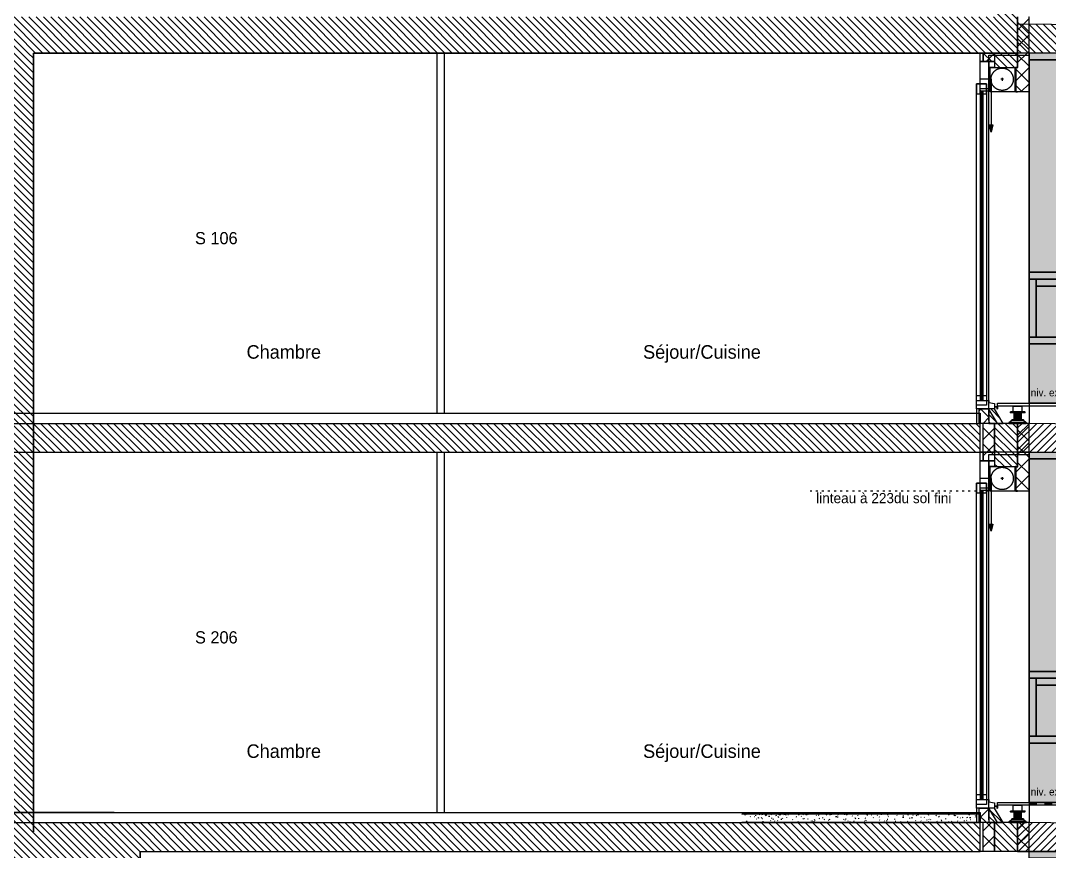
# Model space of a CAD drawing. Header units: centimetres. Extents: x -35664 to 50682, y -23001 to 23705.
# Drawn here: x 46919 to 47633, y -15241 to -14664 of the extents above; entities that cross this region are included whole.
import ezdxf

# ---------------------------------------------------------------- set-up
doc = ezdxf.new("R2010")
doc.units = ezdxf.units.CM
for name, pattern in [('Style de ligne -20', [0.166667, 0.055556, -0.111111]), ('VW-01', [0.41656, 0.20828, -0.20828]), ('VW-02', [0.69435, 0.48607, -0.20828])]:
    doc.linetypes.add(name, pattern=pattern)
doc.layers.add('B BATI-murs', color=252, linetype='Continuous', lineweight=35)
for name, color, linetype in [('B BATI-murs_Hatch', 252, 'Continuous'), ('B GÈnÈral_Hatch', 252, 'Continuous'), ('B Général', 252, 'Continuous'), ('C ANNOTATIONS-prestations', 252, 'Continuous'), ('C ANNOTATIONS-texte', 252, 'Continuous'), ('GÈnÈral_Hatch', 252, 'Continuous'), ('Général', 252, 'Continuous'), ('prlm-Coupe', 252, 'Continuous')]:
    doc.layers.add(name, color=color, linetype=linetype)
doc.styles.add('Eurostile', font='Eurosti.TTF')
doc.styles.add('Eurostile (italic)', font='Eurostib.TTF')
pattern_1 = [(45, (0, 0), (-5.6568542, 5.6568542), []), (135, (0, 0), (5.6568542, 5.6568542), [])]
pattern_2 = [(45, (0, 0), (2.4253472, -2.6458333), [])]
pattern_3 = [(225, (0, 0), (5.6568542, -5.6568542), []), (315, (0, 0), (-5.6568542, -5.6568542), [])]
pattern_4 = [(-135, (0, 0), (5.6568542, -5.6568542), []), (-45, (0, 0), (-5.6568542, -5.6568542), [])]

# ---------------------------------------------------------------- blocks, each defined once
blk = doc.blocks.new('B 90.Groupe-351-1')
at = {"layer": 'B Général', "linetype": 'VW-01', "ltscale": 25.4}
for p, q in [((16238.7, 4917.39), (16238.7, 5481.77)), ((16368.86, 4917.39), (16368.86, 5481.77)), ((16541.92, 4917.39), (16541.92, 5481.77)), ((16675.87, 4917.39), (16675.87, 5481.77)), ((16808.7, 4917.39), (16808.7, 5481.77))]:
    blk.add_line(p, q, dxfattribs=at)
blk = doc.blocks.new('B 90.PF 220 Coupe')
at = {"layer": 'B GÈnÈral_Hatch', "linetype": 'Continuous'}
h = blk.add_hatch(dxfattribs=at)
h.set_pattern_fill('02_ISOLANT', color=256, style=0, pattern_type=2)
h.set_pattern_definition(pattern_1)
h.paths.add_polyline_path([(-116.7, 17), (-89.7, 17), (-89.7, 8), (-106.7, 8), (-106.7, 9), (-116.7, 9)])
for points in [[(-89.7, 9), (-89.8, 9), (-89.8, 7.6), (-106.6, 7.6), (-106.6, 9.1), (-116.7, 9.1), (-116.7, 9), (-106.7, 9), (-106.7, 7.5), (-89.7, 7.5)], [(-66.85, -8.15), (-61.85, -9.49), (-66.85, -10.83)], [(-90.4, -15.1), (124.33, -15.1), (124.33, -15.6), (-90.4, -15.6)], [(-90.4, -17.1), (124.33, -17.1), (124.33, -16.6), (-90.4, -16.6)]]:
    blk.add_hatch(color=250, dxfattribs=at).paths.add_polyline_path(points)
at = {"layer": 'B GÈnÈral_Hatch', "linetype": 'Continuous', "lineweight": 18}
h = blk.add_hatch(dxfattribs=at)
h.set_pattern_fill('50_BETON', color=256, style=0, pattern_type=2)
h.set_pattern_definition(pattern_2)
h.paths.add_polyline_path([(-116.7, -7), (-106.7, -7), (-106.7, 9), (-116.7, 9)])
at = {"layer": 'B GÈnÈral_Hatch', "linetype": 'Continuous'}
h = blk.add_hatch(dxfattribs=at)
h.set_pattern_fill('02_ISOLANT', color=256, style=0, pattern_type=2)
h.set_pattern_definition(pattern_1)
h.paths.add_polyline_path([(-116.7, -15), (-116.7, -7), (-110.7, -7), (-110.7, -15)])
at = {"layer": 'B GÈnÈral_Hatch', "linetype": 'Continuous', "lineweight": 18}
h = blk.add_hatch(dxfattribs=at)
h.set_pattern_fill('50_BETON', color=256, style=0, pattern_type=2)
h.set_pattern_definition(pattern_2)
h.paths.add_polyline_path([(140.3, -11), (140.3, -1), (130.3, -7), (130.3, -11)])
at = {"layer": 'GÈnÈral_Hatch', "linetype": 'Continuous'}
h = blk.add_hatch(dxfattribs=at)
h.set_pattern_fill('02_ISOLANT', color=256, style=0, pattern_type=2)
h.set_pattern_definition(pattern_1)
h.paths.add_polyline_path([(130.3, -11), (140.3, -11), (140.3, -17.6), (130.3, -17.6)])
at = {"layer": 'B Général', "linetype": 'Continuous'}
for p, q in [((-110.7, -7), (-110.7, -17)), ((104.64, -11), (-101.87, -11)), ((-98.55, -9.49), (-61.85, -9.49))]:
    blk.add_line(p, q, dxfattribs=at)
at = {"layer": 'B Général', "linetype": 'VW-02', "ltscale": 25.4}
for p, q in [((-99.45, -1.75), (-97.45, -1.75)), ((-98.45, -0.75), (-98.45, -2.75))]:
    blk.add_line(p, q, dxfattribs=at)
at = {"layer": 'B Général', "linetype": 'Continuous', "flags": 128}
for points in [[(-116.7, 17), (-89.7, 17), (-89.7, 8), (-106.7, 8), (-106.7, 9), (-116.7, 9)], [(-116.7, -7), (-106.7, -7), (-106.7, 9), (-116.7, 9)]]:
    blk.add_lwpolyline(points, dxfattribs=at)
for points in [[(-115.2, 17), (140.32, 17), (140.32, -5), (130.32, -11), (138.32, -11), (138.32, -11), (-115.2, -11)], [(-89.7, 9), (-89.8, 9), (-89.8, 7.6), (-106.6, 7.6), (-106.6, 9.1), (-116.7, 9.1), (-116.7, 9), (-106.7, 9), (-106.7, 7.5), (-89.7, 7.5), (-89.7, 9)], [(-116.7, -15), (-116.7, -7), (-110.7, -7), (-110.7, -15)], [(-110.7, -11), (-110.7, -7), (-106.7, -7), (-106.7, -11)], [(-90.2, -17), (-110.7, -17), (-110.7, -11), (-90.2, -11)], [(-95.31, -12.6), (127.74, -12.6), (127.74, -19.6), (-95.31, -19.6)], [(-66.85, -8.15), (-61.85, -9.49), (-66.85, -10.83)], [(-116.7, -17), (-116.7, -15), (-110.7, -15), (-110.7, -17)]]:
    blk.add_lwpolyline(points, close=True, dxfattribs=at)
at = {"layer": 'B Général', "linetype": 'Continuous', "lineweight": 25, "flags": 128}
for points in [[(-106.7, -10), (-106.7, 7), (-89.7, 7), (-89.7, -10)], [(140.3, -11), (140.3, -1), (140.3, -1), (140.3, -1), (130.3, -7), (130.3, -11)]]:
    blk.add_lwpolyline(points, close=True, dxfattribs=at)
at = {"layer": 'B Général', "flags": 128}
for points in [[(124.3, -19.6), (124.3, -11), (125.8, -11), (126.48, -7), (130.3, -7), (130.3, -19.6)], [(-98.8, -11), (-91.87, -11), (-91.87, -17), (-98.8, -17)], [(-88.43, -15.1), (-88.43, -12.6), (-95.31, -12.6), (-95.31, -19.6), (-88.43, -19.6), (-88.43, -17.1), (-90.4, -17.1), (-90.4, -15.1)], [(120.86, -15.1), (120.86, -12.6), (127.74, -12.6), (127.74, -19.6), (120.86, -19.6), (120.86, -17.1), (122.83, -17.1), (122.83, -15.1)], [(-90.4, -15.1), (124.33, -15.1), (124.33, -15.6), (-90.4, -15.6)], [(-90.4, -17.1), (124.33, -17.1), (124.33, -16.6), (-90.4, -16.6)]]:
    blk.add_lwpolyline(points, close=True, dxfattribs=at)
at = {"layer": 'B Général', "linetype": 'Continuous'}
blk.add_open_spline([(-105.23, -5.59), (-104.2, -7.39), (-100.62, -9.48), (-96.47, -9.5), (-92.87, -7.45), (-90.78, -3.87), (-90.76, 0.28), (-92.81, 3.88), (-96.39, 5.98), (-100.54, 6), (-104.14, 3.94), (-106.23, 0.36), (-106.26, -3.79), (-105.23, -5.59)], degree=2, dxfattribs=at)
at = {"layer": 'Général', "linetype": 'Continuous'}
for p, q in [((130.19, -5.47), (130.19, -5.02)), ((130.3, -19.6), (140.3, -19.6))]:
    blk.add_line(p, q, dxfattribs=at)
at = {"layer": 'Général', "linetype": 'Continuous', "flags": 128}
for points in [[(128.34, -7), (128.69, -5.02), (130.19, -5.02), (129.82, -5.02)], [(128.8, -7), (129.07, -5.47), (130.19, -5.47)]]:
    blk.add_lwpolyline(points, dxfattribs=at)
blk.add_lwpolyline([(130.3, -11), (140.3, -11), (140.3, -17.6), (130.3, -17.6)], close=True, dxfattribs=at)
blk = doc.blocks.new('B 90.Loggia')
at = {"layer": 'B BATI-murs_Hatch', "linetype": 'Continuous'}
for points in [[(-107.9, -120.62), (-97.9, -120.62), (-97.9, -121.12), (-107.9, -121.12)], [(-105.4, -121.12), (-100.4, -121.12), (-100.4, -126.12), (-105.4, -126.12)], [(-60.5, -120.88), (-50.5, -120.88), (-50.5, -121.38), (-60.5, -121.38)], [(-58, -121.38), (-53, -121.38), (-53, -126.38), (-58, -126.38)], [(-14.5, -121.16), (-4.5, -121.16), (-4.5, -121.66), (-14.5, -121.66)], [(-108.9, -128.12), (-96.9, -128.12), (-96.9, -128.62), (-108.9, -128.62)], [(-106.9, -126.12), (-98.9, -126.12), (-98.9, -126.62), (-106.9, -126.62)], [(-61.5, -128.38), (-49.5, -128.38), (-49.5, -128.88), (-61.5, -128.88)], [(-59.5, -126.38), (-51.5, -126.38), (-51.5, -126.88), (-59.5, -126.88)], [(-13.5, -126.66), (-5.5, -126.66), (-5.5, -127.16), (-13.5, -127.16)], [(-12, -121.66), (-7, -121.66), (-7, -126.66), (-12, -126.66)], [(31.5, -121.44), (41.5, -121.44), (41.5, -121.94), (31.5, -121.94)], [(32.5, -126.94), (40.5, -126.94), (40.5, -127.44), (32.5, -127.44)], [(34, -121.94), (39, -121.94), (39, -126.94), (34, -126.94)], [(77.5, -121.44), (87.5, -121.44), (87.5, -121.94), (77.5, -121.94)], [(78.5, -127.82), (86.5, -127.82), (86.5, -128.32), (78.5, -128.32)], [(80, -121.94), (85, -121.94), (85, -127.82), (80, -127.82)], [(-15.5, -128.66), (-3.5, -128.66), (-3.5, -129.16), (-15.5, -129.16)], [(30.5, -128.94), (42.5, -128.94), (42.5, -129.44), (30.5, -129.44)], [(76.5, -129.82), (88.5, -129.82), (88.5, -130.32), (76.5, -130.32)]]:
    blk.add_hatch(color=250, dxfattribs=at).paths.add_polyline_path(points)
at = {"layer": 'B GÈnÈral_Hatch', "linetype": 'Continuous'}
for points in [[(-94.89, 128.5), (100.31, 128.5), (100.31, 123.7), (-94.89, 123.7)], [(101.96, 126.1), (103.46, 126.1), (103.46, -26.1), (101.96, -26.1)], [(-94.89, -23.7), (100.31, -23.7), (100.31, -28.5), (-94.89, -28.5)], [(-90.09, -28.5), (-90.09, -68.7), (-94.89, -68.7), (-94.89, -28.5)], [(-90.09, -28.5), (100.31, -28.5), (100.31, -33.3), (-90.09, -33.3)], [(100.21, -33.3), (100.21, -68.7), (95.41, -68.7), (95.41, -33.3)], [(101.96, -30.9), (103.46, -30.9), (103.46, -71.48), (101.96, -71.48)], [(-94.89, -68.7), (100.21, -68.7), (100.21, -73.5), (-94.89, -73.5)], [(-94.89, -73.5), (99.01, -73.5), (99.01, -114.62), (-94.89, -114.62)], [(99.01, -73.5), (100.01, -73.5), (100.01, -130.49), (99.01, -130.49)], [(105.01, -73.5), (106.01, -73.5), (106.01, -148.5), (105.01, -148.5)]]:
    blk.add_hatch(color=250, dxfattribs=at).paths.add_polyline_path(points)
h = blk.add_hatch(color=250, dxfattribs=at)
h.set_gradient(color1=(255, 255, 255), color2=(154, 154, 154), rotation=180, name='INVCURVED')
h.paths.add_polyline_path([(-94.89, 123.7), (2.71, 123.7), (2.71, -23.7), (-94.89, -23.7)])
h = blk.add_hatch(color=250, dxfattribs=at)
h.set_gradient(color1=(255, 255, 255), color2=(154, 154, 154), rotation=180, name='INVCURVED')
h.paths.add_polyline_path([(2.71, 123.7), (100.31, 123.7), (100.31, -23.7), (2.71, -23.7)])
h = blk.add_hatch(color=250, dxfattribs=at)
h.set_gradient(color1=(255, 255, 255), color2=(154, 154, 154), rotation=180, name='INVCURVED')
h.paths.add_polyline_path([(-90.09, -33.3), (95.41, -33.3), (95.41, -68.7), (-90.09, -68.7)])
h = blk.add_hatch(color=250, dxfattribs=at)
h.paths.add_polyline_path([(100.01, -73.5), (100.01, -78.5), (105.01, -78.5), (105.01, -73.5)])
h.paths.add_polyline_path([(104.51, -78), (100.51, -78), (100.51, -74), (104.51, -74)])
h = blk.add_hatch(color=250, dxfattribs=at)
h.paths.add_polyline_path([(100.01, -125.49), (100.01, -130.49), (105.01, -130.49), (105.01, -125.49)])
h.paths.add_polyline_path([(104.51, -129.99), (100.51, -129.99), (100.51, -125.99), (104.51, -125.99)])
at = {"layer": 'B GÈnÈral_Hatch', "linetype": 'Continuous', "lineweight": 18}
h = blk.add_hatch(dxfattribs=at)
h.set_pattern_fill('50_BETON', color=256, style=0, pattern_type=2)
h.set_pattern_definition(pattern_2)
h.paths.add_polyline_path([(105.01, -130.52), (-102.89, -128.62), (-102.89, -148.62), (59.1, -148.62), (101.01, -148.62), (102.01, -147.62), (103.01, -148.62), (105.01, -148.62)])
at = {"layer": 'B BATI-murs', "linetype": 'Continuous'}
for p, q in [((-106.9, -126.62), (-108.9, -128.12)), ((-96.9, -128.12), (-98.9, -126.62)), ((-59.5, -126.88), (-61.5, -128.38)), ((-49.5, -128.38), (-51.5, -126.88)), ((-13.5, -127.16), (-15.5, -128.66)), ((-3.5, -128.66), (-5.5, -127.16)), ((32.5, -127.44), (30.5, -128.94)), ((42.5, -128.94), (40.5, -127.44)), ((78.5, -128.32), (76.5, -129.82)), ((88.5, -129.82), (86.5, -128.32))]:
    blk.add_line(p, q, dxfattribs=at)
at = {"layer": 'B BATI-murs', "linetype": 'Continuous', "flags": 128}
for points in [[(-107.9, -120.62), (-97.9, -120.62), (-97.9, -121.12), (-107.9, -121.12)], [(-105.4, -121.12), (-100.4, -121.12), (-100.4, -126.12), (-105.4, -126.12)], [(-60.5, -120.88), (-50.5, -120.88), (-50.5, -121.38), (-60.5, -121.38)], [(-58, -121.38), (-53, -121.38), (-53, -126.38), (-58, -126.38)], [(-14.5, -121.16), (-4.5, -121.16), (-4.5, -121.66), (-14.5, -121.66)], [(-108.9, -128.12), (-96.9, -128.12), (-96.9, -128.62), (-108.9, -128.62)], [(-106.9, -126.12), (-98.9, -126.12), (-98.9, -126.62), (-106.9, -126.62)], [(-61.5, -128.38), (-49.5, -128.38), (-49.5, -128.88), (-61.5, -128.88)], [(-59.5, -126.38), (-51.5, -126.38), (-51.5, -126.88), (-59.5, -126.88)], [(-13.5, -126.66), (-5.5, -126.66), (-5.5, -127.16), (-13.5, -127.16)], [(-12, -121.66), (-7, -121.66), (-7, -126.66), (-12, -126.66)], [(31.5, -121.44), (41.5, -121.44), (41.5, -121.94), (31.5, -121.94)], [(32.5, -126.94), (40.5, -126.94), (40.5, -127.44), (32.5, -127.44)], [(34, -121.94), (39, -121.94), (39, -126.94), (34, -126.94)], [(77.5, -121.44), (87.5, -121.44), (87.5, -121.94), (77.5, -121.94)], [(78.5, -127.82), (86.5, -127.82), (86.5, -128.32), (78.5, -128.32)], [(80, -121.94), (85, -121.94), (85, -127.82), (80, -127.82)], [(-15.5, -128.66), (-3.5, -128.66), (-3.5, -129.16), (-15.5, -129.16)], [(30.5, -128.94), (42.5, -128.94), (42.5, -129.44), (30.5, -129.44)], [(76.5, -129.82), (88.5, -129.82), (88.5, -130.32), (76.5, -130.32)]]:
    blk.add_lwpolyline(points, close=True, dxfattribs=at)
at = {"layer": 'B Général'}
for p, q in [((100.21, -72.79), (100.21, -28.5)), ((105.21, -72.54), (105.21, -28.5))]:
    blk.add_line(p, q, dxfattribs=at)
at = {"layer": 'B Général', "linetype": 'Continuous', "flags": 128}
for points in [[(-94.89, 128.5), (100.31, 128.5), (100.31, 123.7), (-94.89, 123.7)], [(-94.89, 123.7), (2.71, 123.7), (2.71, -23.7), (-94.89, -23.7)], [(2.71, 123.7), (100.31, 123.7), (100.31, -23.7), (2.71, -23.7)], [(101.96, 126.1), (103.46, 126.1), (103.46, -26.1), (101.96, -26.1)], [(-94.89, -23.7), (100.31, -23.7), (100.31, -28.5), (-94.89, -28.5)], [(-90.09, -28.5), (-90.09, -68.7), (-94.89, -68.7), (-94.89, -28.5)], [(-90.09, -28.5), (100.31, -28.5), (100.31, -33.3), (-90.09, -33.3)], [(-90.09, -33.3), (95.41, -33.3), (95.41, -68.7), (-90.09, -68.7)], [(100.21, -33.3), (100.21, -68.7), (95.41, -68.7), (95.41, -33.3)], [(-94.89, -68.7), (100.21, -68.7), (100.21, -73.5), (-94.89, -73.5)], [(-94.89, -73.5), (99.01, -73.5), (99.01, -114.62), (-94.89, -114.62)], [(99.01, -73.5), (100.01, -73.5), (100.01, -130.49), (99.01, -130.49)], [(100.01, -73.5), (100.01, -78.5), (105.01, -78.5), (105.01, -73.5)], [(104.51, -78), (100.51, -78), (100.51, -74), (104.51, -74)], [(105.01, -73.5), (106.01, -73.5), (106.01, -148.5), (105.01, -148.5)], [(-116.91, -114.62), (99.01, -114.62), (99.01, -116.62), (-116.91, -116.62)], [(100.01, -125.49), (100.01, -130.49), (105.01, -130.49), (105.01, -125.49)], [(104.51, -129.99), (100.51, -129.99), (100.51, -125.99), (104.51, -125.99)], [(105.01, -130.52), (-102.89, -128.62), (-102.89, -148.62), (59.1, -148.62), (101.01, -148.62), (102.01, -147.62), (103.01, -148.62), (105.01, -148.62)]]:
    blk.add_lwpolyline(points, close=True, dxfattribs=at)
at = {"layer": 'B Général', "flags": 128}
for points in [[(100.31, 128.5), (105.11, 128.5), (105.11, 123.7), (100.31, 123.7)], [(100.31, -28.5), (105.11, -28.5), (105.11, -23.7), (100.31, -23.7)], [(100.31, -28.5), (105.11, -28.5), (105.11, -33.3), (100.31, -33.3)], [(101.96, -30.9), (103.46, -30.9), (103.46, -71.48), (101.96, -71.48)], [(100.21, -72.79), (100.21, -69.79), (105.21, -69.79), (105.21, -72.54)], [(97.3, -72.93), (107.29, -72.43), (107.34, -73.43), (97.35, -73.93)]]:
    blk.add_lwpolyline(points, close=True, dxfattribs=at)
at = {"layer": 'Général', "linetype": 'Continuous', "flags": 128}
for points in [[(-105.9, -116.62), (-99.9, -116.62), (-99.9, -120.62), (-105.9, -120.62)], [(-58.5, -116.62), (-52.5, -116.62), (-52.5, -120.88), (-58.5, -120.88)], [(-12.5, -116.62), (-6.5, -116.62), (-6.5, -120.88), (-12.5, -120.88)], [(33.5, -116.62), (39.5, -116.62), (39.5, -121.44), (33.5, -121.44)], [(79.5, -116.62), (85.5, -116.62), (85.5, -121.44), (79.5, -121.44)]]:
    blk.add_lwpolyline(points, close=True, dxfattribs=at)
at = {"layer": 'Général', "insert": (-93.79, -104.66), "char_height": 5.169, "attachment_point": 1, "line_spacing_factor": 0.895453, "style": 'Eurostile (italic)'}
blk.add_mtext('niv. extér. +7 sol fini int.', dxfattribs=at)
blk = doc.blocks.new('B 90.Groupe-505-1')
at = {"layer": 'B GÈnÈral_Hatch', "linetype": 'Continuous'}
h = blk.add_hatch(dxfattribs=at)
h.set_pattern_fill('02_ISOLANT', color=256, angle=180, style=0, pattern_type=2)
h.set_pattern_definition(pattern_3)
h.paths.add_polyline_path([(15718.06, 4909.39), (15718.06, 4917.39), (15693.06, 4917.39), (15693.06, 4909.39)])
h = blk.add_hatch(dxfattribs=at)
h.set_pattern_fill('02_ISOLANT', color=256, angle=-180, style=0, pattern_type=2)
h.set_pattern_definition(pattern_4)
h.paths.add_polyline_path([(15995.06, 4909.39), (15995.06, 4917.39), (15975.08, 4917.39), (15975.08, 4909.39)])
h = blk.add_hatch(dxfattribs=at)
h.set_pattern_fill('02_ISOLANT', color=256, angle=180, style=0, pattern_type=2)
h.set_pattern_definition(pattern_3)
h.paths.add_polyline_path([(16272.06, 4909.39), (16272.06, 4917.39), (16252.08, 4917.39), (16252.08, 4909.39)])
at = {"layer": 'B GÈnÈral_Hatch', "linetype": 'Continuous', "lineweight": 18}
h = blk.add_hatch(dxfattribs=at)
h.set_pattern_fill('50_BETON', color=256, style=0, pattern_type=2)
h.set_pattern_definition(pattern_2)
h.paths.add_polyline_path([(15693.06, 4893.39), (15718.06, 4909.39), (15597.4, 4909.39), (15597.4, 4893.39)])
h = blk.add_hatch(dxfattribs=at)
h.set_pattern_fill('50_BETON', color=256, style=0, pattern_type=2)
h.set_pattern_definition(pattern_2)
h.paths.add_polyline_path([(15718.06, 4909.39), (15693.06, 4893.39), (15693.06, 3541.42), (15718.06, 3525.42)])
h = blk.add_hatch(dxfattribs=at)
h.set_pattern_fill('50_BETON', color=256, style=0, pattern_type=2)
h.set_pattern_definition(pattern_2)
h.paths.add_polyline_path([(15718.06, 4909.39), (15718.06, 4893.39), (15718.06, 4893.39), (15718.06, 4909.39)])
h = blk.add_hatch(dxfattribs=at)
h.set_pattern_fill('50_BETON', color=256, style=0, pattern_type=2)
h.set_pattern_definition(pattern_2)
h.paths.add_polyline_path([(15995.06, 4893.39), (15995.06, 4909.39), (15975.08, 4909.39), (15975.08, 4893.39)])
h = blk.add_hatch(dxfattribs=at)
h.set_pattern_fill('50_BETON', color=256, style=0, pattern_type=2)
h.set_pattern_definition(pattern_2)
h.paths.add_polyline_path([(16272.06, 4893.39), (16272.06, 4909.39), (16252.08, 4909.39), (16252.08, 4893.39)])
at = {"layer": 'B GÈnÈral_Hatch', "linetype": 'Continuous'}
h = blk.add_hatch(dxfattribs=at)
h.set_pattern_fill('02_ISOLANT', color=256, style=0, pattern_type=2)
h.set_pattern_definition(pattern_1)
h.paths.add_polyline_path([(15718.06, 4893.39), (15718.06, 4885.39), (15718.06, 4885.39), (15718.06, 4893.39)])
h = blk.add_hatch(dxfattribs=at)
h.set_pattern_fill('02_ISOLANT', color=256, angle=-180, style=0, pattern_type=2)
h.set_pattern_definition(pattern_4)
h.paths.add_polyline_path([(15995.06, 4885.39), (15995.06, 4893.39), (15975.08, 4893.39), (15975.08, 4885.39)])
h = blk.add_hatch(dxfattribs=at)
h.set_pattern_fill('02_ISOLANT', color=256, angle=180, style=0, pattern_type=2)
h.set_pattern_definition(pattern_3)
h.paths.add_polyline_path([(16272.06, 4885.39), (16272.06, 4893.39), (16252.08, 4893.39), (16252.08, 4885.39)])
at = {"layer": 'B GÈnÈral_Hatch', "linetype": 'Continuous', "lineweight": 18}
h = blk.add_hatch(dxfattribs=at)
h.set_pattern_fill('50_BETON', color=256, style=0, pattern_type=2)
h.set_pattern_definition(pattern_2)
h.paths.add_polyline_path([(15975.06, 4883.39), (15975.06, 3541.39), (15995.06, 3541.39), (15995.06, 4883.39)])
h = blk.add_hatch(dxfattribs=at)
h.set_pattern_fill('50_BETON', color=256, style=0, pattern_type=2)
h.set_pattern_definition(pattern_2)
h.paths.add_polyline_path([(16252.06, 4883.39), (16252.06, 4300.34), (16272.06, 4300.34), (16272.06, 4883.39)])
h = blk.add_hatch(dxfattribs=at)
h.set_pattern_fill('50_BETON', color=256, style=0, pattern_type=2)
h.set_pattern_definition(pattern_2)
h.paths.add_polyline_path([(16818.56, 4300.34), (16252.06, 4300.34), (16277.06, 4282.34), (16818.56, 4282.34)])
h = blk.add_hatch(dxfattribs=at)
h.set_pattern_fill('50_BETON', color=256, style=0, pattern_type=2)
h.set_pattern_definition(pattern_2)
h.paths.add_polyline_path([(16277.06, 4282.34), (16252.06, 4300.34), (16252.06, 4152.32), (16277.06, 4152.32)])
h = blk.add_hatch(dxfattribs=at)
h.set_pattern_fill('50_BETON', color=256, style=0, pattern_type=2)
h.set_pattern_definition(pattern_2)
h.paths.add_polyline_path([(16258.56, 4226.39), (15718.06, 4226.41), (15718.06, 4208.41), (16258.56, 4208.39)])
at = {"layer": 'B Général', "linetype": 'Continuous'}
for p, q in [((15718.06, 4917.39), (15693.06, 4917.39)), ((15718.06, 4917.39), (15693.06, 4917.39)), ((15718.06, 4917.39), (15718.06, 4883.39)), ((15995.06, 4917.39), (15975.08, 4917.39)), ((15975.08, 4917.39), (15975.08, 4883.39)), ((15995.06, 4917.39), (15975.08, 4917.39)), ((15995.06, 4917.39), (15995.06, 4883.39)), ((16272.06, 4917.39), (16252.08, 4917.39)), ((16252.08, 4917.39), (16252.08, 4883.39)), ((16272.06, 4917.39), (16252.08, 4917.39)), ((16272.06, 4917.39), (16272.06, 4883.39)), ((15718.06, 4909.39), (15693.06, 4909.39)), ((15693.06, 4909.39), (15718.06, 4909.39)), ((15718.06, 4909.39), (15718.06, 4909.39)), ((15995.06, 4909.39), (15975.08, 4909.39)), ((16272.06, 4909.39), (16252.08, 4909.39)), ((15718.06, 4893.39), (15718.06, 4893.39)), ((15995.06, 4893.39), (15975.08, 4893.39)), ((16272.06, 4893.39), (16252.08, 4893.39)), ((15718.06, 4885.39), (15718.06, 4885.39)), ((15718.06, 4885.39), (15718.06, 4885.39)), ((15995.06, 4885.39), (15975.08, 4885.39)), ((15995.06, 4885.39), (15975.08, 4885.39)), ((16272.06, 4885.39), (16252.08, 4885.39)), ((16272.06, 4885.39), (16252.08, 4885.39)), ((15718.06, 4883.39), (15718.06, 4883.39)), ((15718.06, 4883.39), (15718.06, 4883.39)), ((15718.06, 4226.41), (15718.06, 4883.39)), ((15968.06, 4883.39), (15975.08, 4883.39)), ((15968.06, 3551.39), (15968.06, 4883.39)), ((15968.06, 3551.39), (15968.06, 4883.39)), ((15975.06, 3551.39), (15975.06, 4883.39)), ((15995.06, 4883.39), (15975.08, 4883.39)), ((15995.06, 4883.39), (15995.06, 4883.39)), ((15995.06, 3551.39), (15995.06, 4883.39)), ((15995.06, 3551.39), (15995.06, 4883.39)), ((16245.06, 4883.39), (16252.08, 4883.39)), ((16245.06, 4282.34), (16245.06, 4883.39)), ((16245.06, 4282.34), (16245.06, 4883.39)), ((16252.06, 4300.34), (16252.06, 4883.39)), ((16272.06, 4883.39), (16252.08, 4883.39)), ((16272.06, 4883.39), (16272.06, 4883.39)), ((16272.06, 4300.34), (16272.06, 4883.39)), ((16272.06, 4300.34), (16272.06, 4883.39)), ((15718.06, 4511.3), (15968.06, 4511.3)), ((15718.06, 4511.3), (15968.06, 4511.3)), ((15718.06, 4506.3), (15968.06, 4506.3)), ((15718.06, 4506.3), (15968.06, 4506.3)), ((15995.06, 4511.3), (16245.06, 4511.3)), ((15995.06, 4511.3), (16245.06, 4511.3)), ((15995.06, 4506.3), (16245.06, 4506.3)), ((15995.06, 4506.3), (16245.06, 4506.3)), ((16252.06, 4282.34), (16252.06, 4300.34)), ((16272.06, 4300.34), (16522.06, 4300.34)), ((16245.06, 4152.32), (16245.06, 4282.34)), ((16245.06, 4282.34), (16245.06, 4282.34)), ((16252.06, 4282.34), (16252.06, 4282.34)), ((16252.06, 4152.32), (16252.06, 4282.34)), ((15718.06, 4226.41), (16258.56, 4226.39))]:
    blk.add_line(p, q, dxfattribs=at)
at = {"layer": 'B Général', "linetype": 'Continuous', "lineweight": 35}
for p, q in [((15718.06, 4909.39), (15718.06, 4909.39)), ((15718.06, 4909.39), (15718.06, 4883.39)), ((15995.06, 4909.39), (15975.08, 4909.39)), ((16272.06, 4909.39), (16252.08, 4909.39)), ((15718.06, 4893.39), (15718.06, 4893.39)), ((15995.06, 4893.39), (15975.08, 4893.39)), ((16272.06, 4893.39), (16252.08, 4893.39)), ((15718.06, 4226.41), (15718.06, 4883.39)), ((16252.06, 4300.34), (16252.06, 4300.34)), ((16272.06, 4300.34), (16818.56, 4300.34)), ((16245.06, 4152.32), (16245.06, 4282.34)), ((15718.06, 4226.41), (16258.56, 4226.39))]:
    blk.add_line(p, q, dxfattribs=at)
at = {"layer": 'B Général', "rotation": 90}
for p in [(15846.44, 5012.28), (16123.44, 5012.28), (16400.44, 5012.28)]:
    blk.add_blockref('B 90.Loggia', p, dxfattribs=at)
at = {"layer": 'B Général'}
for p in [(15834.76, 4900.39), (16111.76, 4900.39)]:
    blk.add_blockref('B 90.PF 220 Coupe', p, dxfattribs=at)
blk = doc.blocks.new('B 90.Groupe-597-1')
at = {"layer": 'B GÈnÈral_Hatch', "linetype": 'Continuous'}
h = blk.add_hatch(dxfattribs=at)
h.set_pattern_fill('VEGETAL2', color=256, style=0, pattern_type=2)
h.set_pattern_definition([(45, (0.766, 0.643), (7.071068, -7.071068), [0.525, -9.975]), (75.38514, (1.784, -2.455), (7.128353, -1.0204975), [0.3653325, -5.3881933]), (24.652799, (7.0466, -1.6268), (4.0196298, -1.699407), [0.3428667, -5.9440734]), (45, (-2.149, -4.217), (12.7, -12.7), [0.179605, -17.780907]), (45, (0.76, -7.226), (12.7, -12.7), [0.179605, -17.780907]), (45, (5.115, -4.94), (12.7, -12.7), [0.179605, -17.780907]), (-8.57428, (1.34, 9.535), (-2.67776, -17.759775), [0.48976, -17.470753]), (7.24439, (9.173, -0.16), (2.264854, -17.817139), [0.771908, -17.188605]), (-123.53829, (0.726, 4.583), (-14.970388, 9.923079), [0.550539, -6.0811846]), (29.27306, (-5.624, -4.086), (8.782194, -15.666942), [0.652085, -17.308427]), (46.50821, (-1.237, 3.353), (13.029866, -12.361334), [1.836432, -16.12408]), (31.33011, (2.879, -10.745), (9.338894, -15.341612), [0.912013, -17.0485]), (40, (0, 0), (11.544795, -13.75855), [1, -16.960512]), (-70.54, (-3.214, -9.335), (-16.934505, -5.983523), [0.829146, -17.33458]), (42.46616, (3.123, -1.714), (6.751546, -7.3767626), [0.461937, -8.7768035]), (45, (5.48, -4.071), (7.071068, -7.071068), [0.5, -9.5]), (49.38992, (10.194, -8.785), (7.5915684, -6.5090774), [0, -17.763174])])
h.paths.add_polyline_path([(16252.06, 4882.79), (16252.06, 4718.02), (16246.06, 4718.02), (16246.06, 4882.79)])
at = {"layer": 'B Général', "linetype": 'Continuous'}
for p, q in [((16245.06, 4718.02), (16245.06, 4882.79)), ((16252.06, 4882.79), (16252.06, 4718.02))]:
    blk.add_line(p, q, dxfattribs=at)
at = {"layer": 'B Général', "linetype": 'Continuous', "flags": 128}
blk.add_lwpolyline([(16246.06, 4718.02), (16246.06, 4882.79), (16252.06, 4882.79)], dxfattribs=at)
blk = doc.blocks.new('A$C373B78D5')
at = {"layer": 'B GÈnÈral_Hatch', "linetype": 'Continuous', "lineweight": 18}
h = blk.add_hatch(dxfattribs=at)
h.set_pattern_fill('50_BETON', color=256, angle=-90, style=0, pattern_type=2)
h.set_pattern_definition([(315, (19589.989, 18504.0223), (-2.6458333, -2.4253472), [])])
h.paths.add_polyline_path([(24499.36, 2785.99), (24707.38, 2786.09), (24708.38, 2787.09), (24709.38, 2786.09), (24711.38, 2786.09), (24711.38, 2803.99), (24499.38, 2805.96)])
at = {"layer": 'B Général', "linetype": 'Continuous', "flags": 128}
blk.add_lwpolyline([(24499.36, 2785.99), (24707.38, 2786.09), (24708.38, 2787.09), (24709.38, 2786.09), (24711.38, 2786.09), (24711.38, 2803.99), (24499.38, 2805.96)], dxfattribs=at)
at = {"layer": 'Général', "linetype": 'Style de ligne -20', "ltscale": 25.4}
blk.add_line((24504.6, 2481.96), (24355.49, 2481.96), dxfattribs=at)
at = {"layer": 'B Général', "rotation": 270}
for name in ['B 90.Groupe-505-1', 'B 90.Groupe-351-1', 'B 90.Groupe-597-1']:
    blk.add_blockref(name, (19589.99, 18504.02), dxfattribs=at)
at = {"layer": 'B Général', "char_height": 8.458, "attachment_point": 2, "line_spacing_factor": 0.895453, "style": 'Eurostile'}
for s, insert in [('S 106', (23943.23, 2661.73)), ('S 206', (23943.23, 2384.73))]:
    blk.add_mtext(s, dxfattribs=dict(at, insert=insert))
at = {"layer": 'C ANNOTATIONS-prestations', "insert": (24359.57, 2480.65), "char_height": 7.0487, "attachment_point": 1, "line_spacing_factor": 0.895453, "style": 'Eurostile (italic)'}
blk.add_mtext('linteau à 223du sol fini', dxfattribs=at)
at = {"layer": 'C ANNOTATIONS-texte', "attachment_point": 1, "rotation": 0.00002, "line_spacing_factor": 0.895453, "style": 'Eurostile'}
for s, insert, char_height in [('Chambre', (23964.22, 2583.24), 9.398), ('Séjour/Cuisine', (24239.41, 2583.24), 9.3982), ('Chambre', (23964.22, 2306.24), 9.398), ('Séjour/Cuisine', (24239.41, 2306.24), 9.3982)]:
    blk.add_mtext(s, dxfattribs=dict(at, insert=insert, char_height=char_height))

msp = doc.modelspace()

# ---------------------------------------------------------------- block references
at = {"layer": 'prlm-Coupe'}
msp.add_blockref('A$C373B78D5', (23111.623, -17472.851), dxfattribs=at)

doc.saveas('drawing.dxf')
